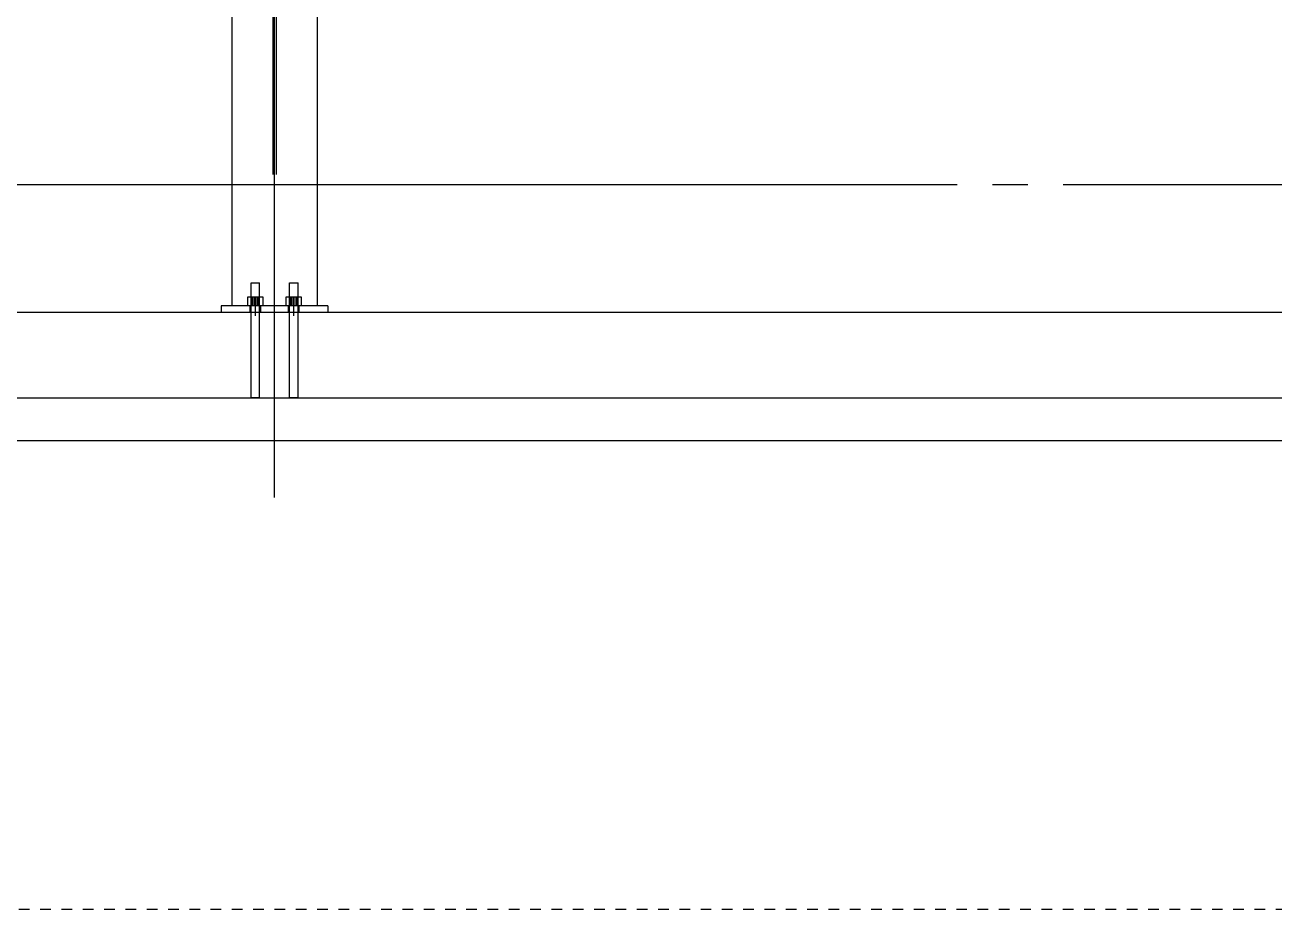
# Model space of a CAD drawing. Header units: millimetres. Extents: x -32710 to 654186, y -254124 to 420220.
# Drawn here: x 241414 to 244346, y 381800 to 383875 of the extents above; entities that cross this region are included whole.
import ezdxf

# ---------------------------------------------------------------- set-up
doc = ezdxf.new("R2010")
doc.units = ezdxf.units.MM
doc.header["$LTSCALE"] = 1000
for name, pattern in [('DXK_LINE_DOT2', [3.9198, 1.9599, -1.9599]), ('DXK_LINE_DOT3', [5.9187, 2.979, -0.9799, 0.9799, -0.9799]), ('TPH12-SEC-@E$0$CENTERK5', [6.916, 6.667, -0.083, 0.083, -0.083]), ('TPH12-SEC-@E$0$DOTK1', [0.1, 0.05, -0.05])]:
    doc.linetypes.add(name, pattern=pattern)
for name, color, linetype in [('MD-20250424-增加TRAY與FS主管位置調整', 7, 'Continuous'), ('TPH12-SEC-@E$0$H-SIN', 252, 'TPH12-SEC-@E$0$CENTERK5'), ('TPH12-SEC-@E$0$KABE1', 252, 'Continuous'), ('TPH12-SEC-@E$0$SIAGE3', 252, 'Continuous'), ('TPH12-SEC-@E$0$SUGATAD', 252, 'TPH12-SEC-@E$0$DOTK1')]:
    doc.layers.add(name, color=color, linetype=linetype)

# ---------------------------------------------------------------- blocks, each defined once
blk = doc.blocks.new('TPH12-SEC-@E')
at = {"layer": 'TPH12-SEC-@E$0$H-SIN'}
blk.add_line((298929.6, 383500), (18729.6, 383500), dxfattribs=at)
at = {"layer": 'TPH12-SEC-@E$0$KABE1'}
for p, q in [((272350, 383200), (188250, 383200)), ((189100, 383000), (272350, 383000))]:
    blk.add_line(p, q, dxfattribs=at)
at = {"layer": 'TPH12-SEC-@E$0$SIAGE3'}
blk.add_line((239500, 382900), (247300, 382900), dxfattribs=at)
at = {"layer": 'TPH12-SEC-@E$0$SUGATAD', "ltscale": 0.5}
blk.add_line((241050, 381800), (246850, 381800), dxfattribs=at)
blk = doc.blocks.new('A$C62b8fcb1')
at = {"color": 8, "linetype": 'DXK_LINE_DOT3'}
blk.add_line((-30100, -450), (-30100, 2723), dxfattribs=at)
at = {"color": 8, "linetype": 'DXK_LINE_DOT2'}
for p, q in [((-30104, 2268), (-30104, 0)), ((-30096, 2268), (-30096, 0)), ((-30155, 20), (-30155, 54)), ((-30155, 54), (-30135, 54)), ((-30135, 20), (-30135, 54)), ((-30065, 20), (-30065, 54)), ((-30065, 54), (-30045, 54)), ((-30045, 20), (-30045, 54)), ((-30000, 0), (-30200, 0)), ((-30126.5, 20), (-30163.5, 20)), ((-30163.5, 20), (-30163.5, 0)), ((-30157.5, -16), (-30157.5, 0)), ((-30155, -16), (-30155, 20)), ((-30154.9, 0), (-30154.9, 20)), ((-30154.2, 0), (-30154.2, 20)), ((-30153.4, 0), (-30153.4, 20)), ((-30150.3, 0), (-30150.3, 20)), ((-30146.1, 0), (-30146.1, 20)), ((-30145, -24), (-30145, 0)), ((-30143.9, 0), (-30143.9, 20)), ((-30139.7, 0), (-30139.7, 20)), ((-30136.6, 0), (-30136.6, 20)), ((-30135.7, 0), (-30135.7, 20)), ((-30135.1, 0), (-30135.1, 20)), ((-30135, -16), (-30135, 20)), ((-30132.5, -16), (-30132.5, 0)), ((-30126.5, 0), (-30126.5, 20)), ((-30036.5, 20), (-30073.5, 20)), ((-30073.5, 20), (-30073.5, 0)), ((-30067.5, -16), (-30067.5, 0)), ((-30065, -16), (-30065, 20)), ((-30064.9, 0), (-30064.9, 20)), ((-30064.2, 0), (-30064.2, 20)), ((-30063.4, 0), (-30063.4, 20)), ((-30060.3, 0), (-30060.3, 20)), ((-30056.1, 0), (-30056.1, 20)), ((-30055, -24), (-30055, 0)), ((-30053.9, 0), (-30053.9, 20)), ((-30049.7, 0), (-30049.7, 20)), ((-30046.6, 0), (-30046.6, 20)), ((-30045.8, 0), (-30045.8, 20)), ((-30045.1, 0), (-30045.1, 20)), ((-30045, -16), (-30045, 20)), ((-30042.5, -16), (-30042.5, 0)), ((-30036.5, 0), (-30036.5, 20)), ((-30155, -216), (-30155, -16)), ((-30135, -216), (-30135, -16)), ((-30065, -216), (-30065, -16)), ((-30045, -216), (-30045, -16)), ((-30155, -216), (-30135, -216)), ((-30065, -216), (-30045, -216))]:
    blk.add_line(p, q, dxfattribs=at)
at = {"color": 8, "linetype": 'Continuous'}
for p, q in [((-30200, 1878), (-30200, 0)), ((-30000, 1878), (-30000, 0)), ((-30155, 20), (-30155, 54)), ((-30155, 54), (-30135, 54)), ((-30135, 20), (-30135, 54)), ((-30065, 20), (-30065, 54)), ((-30065, 54), (-30045, 54)), ((-30045, 20), (-30045, 54)), ((-29975, 0), (-30225, 0)), ((-30225, 0), (-30225, -16)), ((-30126.5, 20), (-30163.5, 20)), ((-30163.5, 20), (-30163.5, 0)), ((-30154.2, 0), (-30154.2, 20)), ((-30135.7, 0), (-30135.7, 20)), ((-30126.5, 0), (-30126.5, 20)), ((-30036.5, 20), (-30073.5, 20)), ((-30073.5, 20), (-30073.5, 0)), ((-30064.2, 0), (-30064.2, 20)), ((-30045.8, 0), (-30045.8, 20)), ((-30036.5, 0), (-30036.5, 20)), ((-29975, 0), (-29975, -16)), ((-29975, -16), (-30225, -16)), ((-30155, -216), (-30155, -16)), ((-30135, -216), (-30135, -16)), ((-30065, -216), (-30065, -16)), ((-30045, -216), (-30045, -16)), ((-30136.3, -216), (-30155, -216)), ((-30135.3, -216), (-30136.3, -216)), ((-30135, -216), (-30135.3, -216)), ((-30046.3, -216), (-30065, -216)), ((-30045.3, -216), (-30046.3, -216)), ((-30045, -216), (-30045.3, -216))]:
    blk.add_line(p, q, dxfattribs=at)

msp = doc.modelspace()

# ---------------------------------------------------------------- block references
msp.add_blockref('TPH12-SEC-@E', (0, 0))
at = {"layer": 'MD-20250424-增加TRAY與FS主管位置調整'}
msp.add_blockref('A$C62b8fcb1', (272100, 383216), dxfattribs=at)

doc.saveas('drawing.dxf')
